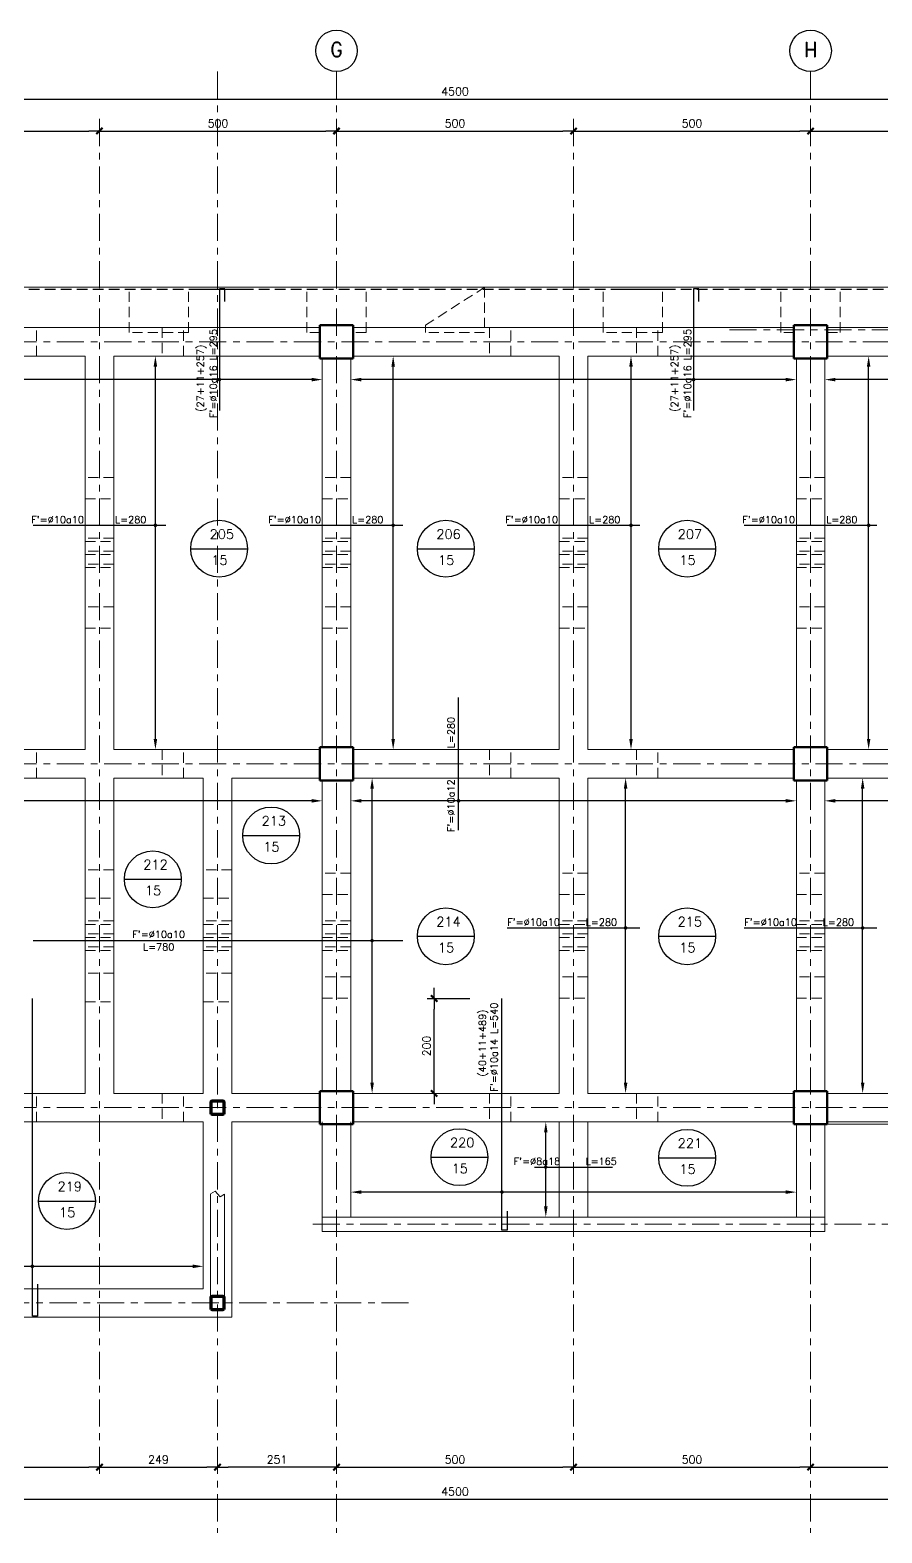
# Model space of a CAD drawing. Extents: x -4 to 6083, y -4 to 8618.
# Drawn here: x 2328 to 4125, y 1634 to 4804 of the extents above; entities that cross this region are included whole.
import ezdxf
from ezdxf.enums import TextEntityAlignment as Align
from ezdxf.xclip import XClip

# ---------------------------------------------------------------- set-up
doc = ezdxf.new("R2010")
doc.units = 0
doc.header["$LTSCALE"] = 45
doc.header["$MEASUREMENT"] = 0
doc.header["$XCLIPFRAME"] = 0
for name, pattern in [('2017_67-102$0$Grid Line', [2.2225, 1.27, -0.3175, 0.3175, -0.3175]), ('2017_67-102$0$RLE-PROYECCION', [0.71438, 0.47625, -0.23813]), ('DASHED', [0.75, 0.5, -0.25])]:
    doc.linetypes.add(name, pattern=pattern)
doc.layers.get('0').update_dxf_attribs({"linetype": 'CONTINUOUS'})
for name, color, linetype in [('2017_67-102$0$RLA-COTAS', 2, 'CONTINUOUS'), ('fe', 7, 'CONTINUOUS'), ('RLA-COTAS1', 2, 'CONTINUOUS'), ('RLA-COTAS2', 1, 'CONTINUOUS'), ('RLA-FE', 7, 'CONTINUOUS'), ('RLA-LOSAS', 3, 'CONTINUOUS'), ('RLA-TEXTOS-SM', 3, 'CONTINUOUS')]:
    doc.layers.add(name, color=color, linetype=linetype)
for name, color, linetype, lineweight in [('2017_67-102$0$RLE-EJE', 3, 'CONTINUOUS', 25), ('2017_67-102$0$RLE-EJES', 1, '2017_67-102$0$Grid Line', 9), ('2017_67-102$0$RLE-LOSA', 3, 'CONTINUOUS', 15), ('2017_67-102$0$RLE-PILAR', 3, 'CONTINUOUS', 50), ('2017_67-102$0$RLE-PROYECCION', 2, '2017_67-102$0$RLE-PROYECCION', 15), ('2017_67-102$0$RLE-VANOS', 1, 'CONTINUOUS', 15), ('2017_67-102$0$RLE-VIGA', 3, 'CONTINUOUS', 15)]:
    doc.layers.add(name, color=color, linetype=linetype, lineweight=lineweight)
doc.styles.add('2017_67-102$0$ROMAND', font='romand', dxfattribs={"height": 31.5})
doc.styles.add('2017_67-102$0$ROMANS', font='ROMANS.shx', dxfattribs={"height": 16.875})
doc.styles.add('ROMAND', font='romand', dxfattribs={"height": 31.5})
doc.styles.add('ROMANS', font='ROMANS.shx', dxfattribs={"height": 16.875})
doc.styles.add('ROMANS0', font='romans.shx')
doc.dimstyles.new('2017_67-102$0$ING-75', dxfattribs={"dimscale": 75, "dimtxt": 0.27, "dimasz": 0.3, "dimexe": 0, "dimexo": 0, "dimgap": 0.1, "dimtad": 1, "dimdec": 1, "dimzin": 12, "dimdsep": 46, "dimtxsty": '2017_67-102$0$ROMANS', "dimblk": '2017_67-102$0$TICK1', "dimblk1": '2017_67-102$0$TICK1', "dimblk2": '2017_67-102$0$TICK1', "dimcen": 0.09, "dimclrd": 2, "dimclre": 1, "dimclrt": 3, "dimadec": 0, "dimazin": 0, "dimtfac": 1, "dimtdec": 0, "dimtix": 1, "dimtmove": 2, "dimatfit": 3, "dimldrblk": '2017_67-102$0$TICK1', "dimfxl": 0, "dimfxlon": 1, "dimtolj": 1, "dimtzin": 0, "dimarcsym": 0})
doc.dimstyles.new('ING-75', dxfattribs={"dimscale": 75, "dimtxt": 0.27, "dimasz": 0.3, "dimexe": 0, "dimexo": 0, "dimgap": 0.1, "dimtad": 1, "dimdec": 1, "dimzin": 12, "dimdsep": 46, "dimtxsty": 'ROMANS', "dimblk": 'TICK1', "dimblk1": 'TICK1', "dimblk2": 'TICK1', "dimcen": 0.09, "dimclrd": 2, "dimclre": 1, "dimclrt": 3, "dimadec": 0, "dimazin": 0, "dimtfac": 1, "dimtdec": 0, "dimtix": 1, "dimtmove": 2, "dimatfit": 3, "dimldrblk": 'TICK1', "dimfxl": 0, "dimfxlon": 1, "dimtolj": 1, "dimtzin": 0, "dimarcsym": 0})

# ---------------------------------------------------------------- blocks, each defined once
blk = doc.blocks.new('2017_67-102$0$TICK1')
at = {"color": 2}
for points in [[(0, 0), (-1, 0)], [(0, 0), (1, 0)]]:
    blk.add_lwpolyline(points, dxfattribs=at)
at = {"color": 2, "const_width": 0.2}
blk.add_lwpolyline([(-0.3, -0.3), (0.3, 0.3)], dxfattribs=at)
blk = doc.blocks.new('*D25')
at = {"layer": '2017_67-102$0$RLA-COTAS', "color": 2, "lineweight": -2, "transparency": 16777216}
blk.add_line((915.7, 8397), (5370.7, 8397), dxfattribs=at)
at = {"layer": '2017_67-102$0$RLA-COTAS', "color": 2, "lineweight": -2, "transparency": 16777216, "xscale": 22.5, "yscale": 22.5, "zscale": 22.5, "rotation": 180}
blk.add_blockref('2017_67-102$0$TICK1', (893.2, 8397), dxfattribs=at)
at = {"layer": '2017_67-102$0$RLA-COTAS', "color": 2, "lineweight": -2, "transparency": 16777216, "xscale": 22.5, "yscale": 22.5, "zscale": 22.5}
blk.add_blockref('2017_67-102$0$TICK1', (5393.2, 8397), dxfattribs=at)
at = {"layer": '2017_67-102$0$RLA-COTAS', "color": 3, "transparency": 16777216, "insert": (3143.2, 8413), "char_height": 16.88, "attachment_point": 5, "style": '2017_67-102$0$ROMANS'}
blk.add_mtext('\\A1;4500', dxfattribs=at)
blk = doc.blocks.new('*D29')
at = {"layer": '2017_67-102$0$RLA-COTAS', "color": 2, "lineweight": -2, "transparency": 16777216}
blk.add_line((1915.7, 8329.5), (2370.7, 8329.5), dxfattribs=at)
at = {"layer": '2017_67-102$0$RLA-COTAS', "color": 2, "lineweight": -2, "transparency": 16777216, "xscale": 22.5, "yscale": 22.5, "zscale": 22.5, "rotation": 180}
blk.add_blockref('2017_67-102$0$TICK1', (1893.2, 8329.5), dxfattribs=at)
at = {"layer": '2017_67-102$0$RLA-COTAS', "color": 2, "lineweight": -2, "transparency": 16777216, "xscale": 22.5, "yscale": 22.5, "zscale": 22.5}
blk.add_blockref('2017_67-102$0$TICK1', (2393.2, 8329.5), dxfattribs=at)
at = {"layer": '2017_67-102$0$RLA-COTAS', "color": 3, "transparency": 16777216, "insert": (2143.2, 8345.5), "char_height": 16.88, "attachment_point": 5, "style": '2017_67-102$0$ROMANS'}
blk.add_mtext('\\A1;500', dxfattribs=at)
blk = doc.blocks.new('*D30')
at = {"layer": '2017_67-102$0$RLA-COTAS', "color": 2, "lineweight": -2, "transparency": 16777216}
blk.add_line((2415.7, 8329.5), (2870.7, 8329.5), dxfattribs=at)
at = {"layer": '2017_67-102$0$RLA-COTAS', "color": 2, "lineweight": -2, "transparency": 16777216, "xscale": 22.5, "yscale": 22.5, "zscale": 22.5, "rotation": 180}
blk.add_blockref('2017_67-102$0$TICK1', (2393.2, 8329.5), dxfattribs=at)
at = {"layer": '2017_67-102$0$RLA-COTAS', "color": 2, "lineweight": -2, "transparency": 16777216, "xscale": 22.5, "yscale": 22.5, "zscale": 22.5}
blk.add_blockref('2017_67-102$0$TICK1', (2893.2, 8329.5), dxfattribs=at)
at = {"layer": '2017_67-102$0$RLA-COTAS', "color": 3, "transparency": 16777216, "insert": (2643.2, 8345.5), "char_height": 16.88, "attachment_point": 5, "style": '2017_67-102$0$ROMANS'}
blk.add_mtext('\\A1;500', dxfattribs=at)
blk = doc.blocks.new('*D31')
at = {"layer": '2017_67-102$0$RLA-COTAS', "color": 2, "lineweight": -2, "transparency": 16777216}
blk.add_line((2915.7, 8329.5), (3370.7, 8329.5), dxfattribs=at)
at = {"layer": '2017_67-102$0$RLA-COTAS', "color": 2, "lineweight": -2, "transparency": 16777216, "xscale": 22.5, "yscale": 22.5, "zscale": 22.5, "rotation": 180}
blk.add_blockref('2017_67-102$0$TICK1', (2893.2, 8329.5), dxfattribs=at)
at = {"layer": '2017_67-102$0$RLA-COTAS', "color": 2, "lineweight": -2, "transparency": 16777216, "xscale": 22.5, "yscale": 22.5, "zscale": 22.5}
blk.add_blockref('2017_67-102$0$TICK1', (3393.2, 8329.5), dxfattribs=at)
at = {"layer": '2017_67-102$0$RLA-COTAS', "color": 3, "transparency": 16777216, "insert": (3143.2, 8345.5), "char_height": 16.88, "attachment_point": 5, "style": '2017_67-102$0$ROMANS'}
blk.add_mtext('\\A1;500', dxfattribs=at)
blk = doc.blocks.new('*D32')
at = {"layer": '2017_67-102$0$RLA-COTAS', "color": 2, "lineweight": -2, "transparency": 16777216}
blk.add_line((3415.7, 8329.5), (3870.7, 8329.5), dxfattribs=at)
at = {"layer": '2017_67-102$0$RLA-COTAS', "color": 2, "lineweight": -2, "transparency": 16777216, "xscale": 22.5, "yscale": 22.5, "zscale": 22.5, "rotation": 180}
blk.add_blockref('2017_67-102$0$TICK1', (3393.2, 8329.5), dxfattribs=at)
at = {"layer": '2017_67-102$0$RLA-COTAS', "color": 2, "lineweight": -2, "transparency": 16777216, "xscale": 22.5, "yscale": 22.5, "zscale": 22.5}
blk.add_blockref('2017_67-102$0$TICK1', (3893.2, 8329.5), dxfattribs=at)
at = {"layer": '2017_67-102$0$RLA-COTAS', "color": 3, "transparency": 16777216, "insert": (3643.2, 8345.5), "char_height": 16.88, "attachment_point": 5, "style": '2017_67-102$0$ROMANS'}
blk.add_mtext('\\A1;500', dxfattribs=at)
blk = doc.blocks.new('*D33')
at = {"layer": '2017_67-102$0$RLA-COTAS', "color": 2, "lineweight": -2, "transparency": 16777216}
blk.add_line((3915.7, 8329.5), (4370.7, 8329.5), dxfattribs=at)
at = {"layer": '2017_67-102$0$RLA-COTAS', "color": 2, "lineweight": -2, "transparency": 16777216, "xscale": 22.5, "yscale": 22.5, "zscale": 22.5, "rotation": 180}
blk.add_blockref('2017_67-102$0$TICK1', (3893.2, 8329.5), dxfattribs=at)
at = {"layer": '2017_67-102$0$RLA-COTAS', "color": 2, "lineweight": -2, "transparency": 16777216, "xscale": 22.5, "yscale": 22.5, "zscale": 22.5}
blk.add_blockref('2017_67-102$0$TICK1', (4393.2, 8329.5), dxfattribs=at)
at = {"layer": '2017_67-102$0$RLA-COTAS', "color": 3, "transparency": 16777216, "insert": (4143.2, 8345.5), "char_height": 16.88, "attachment_point": 5, "style": '2017_67-102$0$ROMANS'}
blk.add_mtext('\\A1;500', dxfattribs=at)
blk = doc.blocks.new('*D44')
at = {"layer": '2017_67-102$0$RLA-COTAS', "color": 2, "lineweight": -2, "transparency": 16777216}
blk.add_line((1915.7, 5511.7), (2370.7, 5511.7), dxfattribs=at)
at = {"layer": '2017_67-102$0$RLA-COTAS', "color": 2, "lineweight": -2, "transparency": 16777216, "xscale": 22.5, "yscale": 22.5, "zscale": 22.5, "rotation": 180}
blk.add_blockref('2017_67-102$0$TICK1', (1893.2, 5511.7), dxfattribs=at)
at = {"layer": '2017_67-102$0$RLA-COTAS', "color": 2, "lineweight": -2, "transparency": 16777216, "xscale": 22.5, "yscale": 22.5, "zscale": 22.5}
blk.add_blockref('2017_67-102$0$TICK1', (2393.2, 5511.7), dxfattribs=at)
at = {"layer": '2017_67-102$0$RLA-COTAS', "color": 3, "transparency": 16777216, "insert": (2143.2, 5527.7), "char_height": 16.88, "attachment_point": 5, "style": '2017_67-102$0$ROMANS'}
blk.add_mtext('\\A1;500', dxfattribs=at)
blk = doc.blocks.new('*D45')
at = {"layer": '2017_67-102$0$RLA-COTAS', "color": 2, "lineweight": -2, "transparency": 16777216}
blk.add_line((2415.7, 5511.7), (2619.7, 5511.7), dxfattribs=at)
at = {"layer": '2017_67-102$0$RLA-COTAS', "color": 2, "lineweight": -2, "transparency": 16777216, "xscale": 22.5, "yscale": 22.5, "zscale": 22.5, "rotation": 180}
blk.add_blockref('2017_67-102$0$TICK1', (2393.2, 5511.7), dxfattribs=at)
at = {"layer": '2017_67-102$0$RLA-COTAS', "color": 2, "lineweight": -2, "transparency": 16777216, "xscale": 22.5, "yscale": 22.5, "zscale": 22.5}
blk.add_blockref('2017_67-102$0$TICK1', (2642.2, 5511.7), dxfattribs=at)
at = {"layer": '2017_67-102$0$RLA-COTAS', "color": 3, "transparency": 16777216, "insert": (2517.7, 5527.7), "char_height": 16.88, "attachment_point": 5, "style": '2017_67-102$0$ROMANS'}
blk.add_mtext('\\A1;249', dxfattribs=at)
blk = doc.blocks.new('*D46')
at = {"layer": '2017_67-102$0$RLA-COTAS', "color": 2, "lineweight": -2, "transparency": 16777216}
blk.add_line((2915.7, 5511.7), (3370.7, 5511.7), dxfattribs=at)
at = {"layer": '2017_67-102$0$RLA-COTAS', "color": 2, "lineweight": -2, "transparency": 16777216, "xscale": 22.5, "yscale": 22.5, "zscale": 22.5, "rotation": 180}
blk.add_blockref('2017_67-102$0$TICK1', (2893.2, 5511.7), dxfattribs=at)
at = {"layer": '2017_67-102$0$RLA-COTAS', "color": 2, "lineweight": -2, "transparency": 16777216, "xscale": 22.5, "yscale": 22.5, "zscale": 22.5}
blk.add_blockref('2017_67-102$0$TICK1', (3393.2, 5511.7), dxfattribs=at)
at = {"layer": '2017_67-102$0$RLA-COTAS', "color": 3, "transparency": 16777216, "insert": (3143.2, 5527.7), "char_height": 16.88, "attachment_point": 5, "style": '2017_67-102$0$ROMANS'}
blk.add_mtext('\\A1;500', dxfattribs=at)
blk = doc.blocks.new('*D47')
at = {"layer": '2017_67-102$0$RLA-COTAS', "color": 2, "lineweight": -2, "transparency": 16777216}
blk.add_line((3415.7, 5511.7), (3870.7, 5511.7), dxfattribs=at)
at = {"layer": '2017_67-102$0$RLA-COTAS', "color": 2, "lineweight": -2, "transparency": 16777216, "xscale": 22.5, "yscale": 22.5, "zscale": 22.5, "rotation": 180}
blk.add_blockref('2017_67-102$0$TICK1', (3393.2, 5511.7), dxfattribs=at)
at = {"layer": '2017_67-102$0$RLA-COTAS', "color": 2, "lineweight": -2, "transparency": 16777216, "xscale": 22.5, "yscale": 22.5, "zscale": 22.5}
blk.add_blockref('2017_67-102$0$TICK1', (3893.2, 5511.7), dxfattribs=at)
at = {"layer": '2017_67-102$0$RLA-COTAS', "color": 3, "transparency": 16777216, "insert": (3643.2, 5527.7), "char_height": 16.88, "attachment_point": 5, "style": '2017_67-102$0$ROMANS'}
blk.add_mtext('\\A1;500', dxfattribs=at)
blk = doc.blocks.new('*D48')
at = {"layer": '2017_67-102$0$RLA-COTAS', "color": 2, "lineweight": -2, "transparency": 16777216}
blk.add_line((3915.7, 5511.7), (4370.7, 5511.7), dxfattribs=at)
at = {"layer": '2017_67-102$0$RLA-COTAS', "color": 2, "lineweight": -2, "transparency": 16777216, "xscale": 22.5, "yscale": 22.5, "zscale": 22.5, "rotation": 180}
blk.add_blockref('2017_67-102$0$TICK1', (3893.2, 5511.7), dxfattribs=at)
at = {"layer": '2017_67-102$0$RLA-COTAS', "color": 2, "lineweight": -2, "transparency": 16777216, "xscale": 22.5, "yscale": 22.5, "zscale": 22.5}
blk.add_blockref('2017_67-102$0$TICK1', (4393.2, 5511.7), dxfattribs=at)
at = {"layer": '2017_67-102$0$RLA-COTAS', "color": 3, "transparency": 16777216, "insert": (4143.2, 5527.7), "char_height": 16.88, "attachment_point": 5, "style": '2017_67-102$0$ROMANS'}
blk.add_mtext('\\A1;500', dxfattribs=at)
blk = doc.blocks.new('*D68')
at = {"layer": '2017_67-102$0$RLA-COTAS', "color": 2, "lineweight": -2, "transparency": 16777216}
blk.add_line((915.7, 5444.2), (5370.7, 5444.2), dxfattribs=at)
at = {"layer": '2017_67-102$0$RLA-COTAS', "color": 2, "lineweight": -2, "transparency": 16777216, "xscale": 22.5, "yscale": 22.5, "zscale": 22.5, "rotation": 180}
blk.add_blockref('2017_67-102$0$TICK1', (893.2, 5444.2), dxfattribs=at)
at = {"layer": '2017_67-102$0$RLA-COTAS', "color": 2, "lineweight": -2, "transparency": 16777216, "xscale": 22.5, "yscale": 22.5, "zscale": 22.5}
blk.add_blockref('2017_67-102$0$TICK1', (5393.2, 5444.2), dxfattribs=at)
at = {"layer": '2017_67-102$0$RLA-COTAS', "color": 3, "transparency": 16777216, "insert": (3143.2, 5460.2), "char_height": 16.88, "attachment_point": 5, "style": '2017_67-102$0$ROMANS'}
blk.add_mtext('\\A1;4500', dxfattribs=at)
blk = doc.blocks.new('*D137')
at = {"layer": '2017_67-102$0$RLA-COTAS', "color": 2, "lineweight": -2, "transparency": 16777216}
blk.add_line((2870.7, 5511.7), (2664.7, 5511.7), dxfattribs=at)
at = {"layer": '2017_67-102$0$RLA-COTAS', "color": 2, "lineweight": -2, "transparency": 16777216, "xscale": 22.5, "yscale": 22.5, "zscale": 22.5, "rotation": 180}
blk.add_blockref('2017_67-102$0$TICK1', (2642.2, 5511.7), dxfattribs=at)
at = {"layer": '2017_67-102$0$RLA-COTAS', "color": 2, "lineweight": -2, "transparency": 16777216, "xscale": 22.5, "yscale": 22.5, "zscale": 22.5}
blk.add_blockref('2017_67-102$0$TICK1', (2893.2, 5511.7), dxfattribs=at)
at = {"layer": '2017_67-102$0$RLA-COTAS', "color": 3, "transparency": 16777216, "insert": (2767.7, 5527.7), "char_height": 16.88, "attachment_point": 5, "style": '2017_67-102$0$ROMANS'}
blk.add_mtext('\\A1;251', dxfattribs=at)
blk = doc.blocks.new('TICK1')
at = {"color": 2}
for points in [[(0, 0), (-1, 0)], [(0, 0), (1, 0)]]:
    blk.add_lwpolyline(points, dxfattribs=at)
at = {"color": 2, "const_width": 0.2}
blk.add_lwpolyline([(-0.3, -0.3), (0.3, 0.3)], dxfattribs=at)
blk = doc.blocks.new('*D18')
at = {"layer": 'RLA-COTAS1', "color": 2, "lineweight": -2, "transparency": 16777216}
blk.add_line((3180.3, 2583.6), (3180.3, 2738.6), dxfattribs=at)
at = {"layer": 'RLA-COTAS1', "color": 2, "lineweight": -2, "transparency": 16777216, "xscale": 22.5, "yscale": 22.5, "zscale": 22.5}
for p, rotation in [((3180.3, 2761.1), 90), ((3180.3, 2561.1), 270)]:
    blk.add_blockref('TICK1', p, dxfattribs=dict(at, rotation=rotation))
at = {"layer": 'RLA-COTAS1', "color": 3, "transparency": 16777216, "insert": (3164.4, 2661.1), "char_height": 16.88, "attachment_point": 5, "rotation": 90, "style": 'ROMANS'}
blk.add_mtext('\\A1;200', dxfattribs=at)
blk = doc.blocks.new('2017_67-102')
at = {"layer": '2017_67-102$0$RLE-EJE'}
for centre in [(2893.23, 8498.66), (3893.23, 8498.66)]:
    blk.add_circle(centre, 43.75, dxfattribs=at)
at = {"layer": '2017_67-102$0$RLE-EJES'}
for p, q in [((2642.23, 8454.91), (2642.23, 5372.91)), ((2893.23, 8454.91), (2893.23, 5372.91)), ((3893.23, 8454.91), (3893.23, 5372.91)), ((2393.23, 8354.92), (2393.23, 5484.92)), ((3393.23, 8354.92), (3393.23, 5494.92)), ((3722.28, 7909.91), (5765.25, 7909.91)), ((403.23, 7884.92), (5803.24, 7884.92)), ((403.23, 6994.92), (5803.24, 6994.92)), ((403.23, 6269.91), (5803.24, 6269.91)), ((2843.23, 6023.92), (5773.23, 6023.92)), ((3045.41, 5857.91), (435.41, 5857.91))]:
    blk.add_line(p, q, dxfattribs=at)
at = {"layer": '2017_67-102$0$RLE-LOSA'}
for p, q in [((858.23, 7999.91), (5428.23, 7999.91)), ((4858.23, 6234.91), (3928.23, 6234.91))]:
    blk.add_line(p, q, dxfattribs=at)
at = {"layer": '2017_67-102$0$RLE-PILAR'}
for p, q in [((2858.23, 7919.91), (2928.23, 7919.91)), ((2858.23, 7849.91), (2858.23, 7919.91)), ((2928.23, 7919.91), (2928.23, 7849.91)), ((3858.23, 7919.91), (3928.23, 7919.91)), ((3858.23, 7849.91), (3858.23, 7919.91)), ((3928.23, 7919.91), (3928.23, 7849.91)), ((2928.23, 7849.91), (2858.23, 7849.91)), ((3928.23, 7849.91), (3858.23, 7849.91)), ((2858.23, 7029.92), (2928.23, 7029.92)), ((2858.23, 6959.92), (2858.23, 7029.92)), ((2928.23, 7029.92), (2928.23, 6959.92)), ((3858.23, 7029.92), (3928.23, 7029.92)), ((3858.23, 6959.92), (3858.23, 7029.92)), ((3928.23, 7029.92), (3928.23, 6959.92)), ((2928.23, 6959.92), (2858.23, 6959.92)), ((3928.23, 6959.92), (3858.23, 6959.92)), ((2627.23, 6258.91), (2627.23, 6280.91)), ((2629.23, 6280.91), (2629.23, 6258.91)), ((2631.23, 6284.91), (2653.23, 6284.91)), ((2653.23, 6282.91), (2631.23, 6282.91)), ((2655.23, 6258.91), (2655.23, 6280.91)), ((2657.23, 6280.91), (2657.23, 6258.91)), ((2928.23, 6304.91), (2858.23, 6304.91)), ((2858.23, 6304.91), (2858.23, 6234.91)), ((2928.23, 6304.91), (2928.23, 6234.91)), ((3858.23, 6304.91), (3928.23, 6304.91)), ((3858.23, 6234.91), (3858.23, 6304.91)), ((3928.23, 6304.91), (3928.23, 6234.91)), ((2631.23, 6256.91), (2653.23, 6256.91)), ((2653.23, 6254.91), (2631.23, 6254.91)), ((2858.23, 6234.91), (2868.99, 6234.91)), ((2916.99, 6234.91), (2868.99, 6234.91)), ((2928.23, 6234.91), (2916.99, 6234.91)), ((3928.23, 6234.91), (3858.23, 6234.91)), ((2627.23, 5846.91), (2627.23, 5868.91)), ((2629.23, 5868.91), (2629.23, 5846.91)), ((2631.23, 5872.91), (2653.23, 5872.91)), ((2653.23, 5870.91), (2631.23, 5870.91)), ((2655.23, 5846.91), (2655.23, 5868.91)), ((2657.23, 5868.91), (2657.23, 5846.91)), ((2631.23, 5844.91), (2653.23, 5844.91)), ((2653.23, 5842.91), (2631.23, 5842.91))]:
    blk.add_line(p, q, dxfattribs=at)
for centre, radius, start, end in [((2631.23, 6280.91), 4, 90, 180), ((2631.23, 6280.91), 2, 90, 180), ((2653.23, 6280.91), 4, 0, 90), ((2653.23, 6280.91), 2, 0, 90), ((2631.23, 6258.91), 4, 180, 270), ((2631.23, 6258.91), 2, 180, 270), ((2653.23, 6258.91), 4, 270, 0), ((2653.23, 6258.91), 2, 270, 0), ((2631.23, 5868.91), 4, 90, 180), ((2631.23, 5868.91), 2, 90, 180), ((2653.23, 5868.91), 4, 0, 90), ((2653.23, 5868.91), 2, 0, 90), ((2631.23, 5846.91), 4, 180, 270), ((2631.23, 5846.91), 2, 180, 270), ((2653.23, 5846.91), 4, 270, 0), ((2653.23, 5846.91), 2, 270, 0)]:
    blk.add_arc(centre, radius, start, end, dxfattribs=at)
at = {"layer": '2017_67-102$0$RLE-PROYECCION'}
for p, q in [((2455.73, 7904.91), (2455.73, 7999.91)), ((2580.73, 7904.91), (2580.73, 7999.91)), ((2830.73, 7904.91), (2830.73, 7999.91)), ((2955.73, 7904.91), (2955.73, 7999.91)), ((3080.73, 7919.91), (3205.73, 7999.91)), ((3205.73, 7999.91), (3205.73, 7904.91)), ((3455.73, 7904.91), (3455.73, 7999.91)), ((3580.73, 7904.91), (3580.73, 7999.91)), ((3830.73, 7904.91), (3830.73, 7999.91)), ((3955.73, 7904.91), (3955.73, 7999.91)), ((2260.73, 7854.92), (2260.73, 7914.92)), ((2580.73, 7904.91), (2455.73, 7904.91)), ((2525.73, 7914.92), (2525.73, 7854.92)), ((2570.73, 7854.92), (2570.73, 7914.92)), ((2858.23, 7904.91), (2830.73, 7904.91)), ((2955.73, 7904.91), (2928.23, 7904.91)), ((3080.73, 7904.91), (3080.73, 7919.91)), ((3080.73, 7919.91), (3080.73, 7904.91)), ((3205.73, 7904.91), (3080.73, 7904.91)), ((3215.73, 7914.92), (3215.73, 7854.92)), ((3260.73, 7854.92), (3260.73, 7914.92)), ((3580.73, 7904.91), (3455.73, 7904.91)), ((3525.73, 7914.92), (3525.73, 7854.92)), ((3570.73, 7854.92), (3570.73, 7914.92)), ((3858.23, 7904.91), (3830.73, 7904.91)), ((3928.23, 7904.91), (3955.73, 7904.91)), ((2423.23, 7599.09), (2363.23, 7599.09)), ((2923.23, 7599.09), (2863.23, 7599.09)), ((3423.23, 7599.09), (3363.23, 7599.09)), ((3923.23, 7599.09), (3863.23, 7599.09)), ((2363.23, 7554.09), (2423.23, 7554.09)), ((2863.23, 7554.09), (2923.23, 7554.09)), ((3363.23, 7554.09), (3423.23, 7554.09)), ((3863.23, 7554.09), (3923.23, 7554.09)), ((2423.23, 7471.17), (2363.23, 7471.17)), ((2363.23, 7471.17), (2363.23, 7463.67)), ((2363.23, 7463.67), (2423.23, 7463.67)), ((2423.23, 7463.67), (2423.23, 7471.17)), ((2923.23, 7471.17), (2863.23, 7471.17)), ((2863.23, 7463.67), (2923.23, 7463.67)), ((3423.23, 7471.17), (3363.23, 7471.17)), ((3363.23, 7463.67), (3423.23, 7463.67)), ((3923.23, 7471.17), (3863.23, 7471.17)), ((3863.23, 7463.67), (3923.23, 7463.67)), ((2423.23, 7443.67), (2363.23, 7443.67)), ((2363.23, 7443.67), (2363.23, 7436.17)), ((2363.23, 7436.17), (2423.23, 7436.17)), ((2423.23, 7436.17), (2423.23, 7443.67)), ((2923.23, 7443.67), (2863.23, 7443.67)), ((2863.23, 7436.17), (2923.23, 7436.17)), ((3423.23, 7443.67), (3363.23, 7443.67)), ((3363.23, 7436.17), (3423.23, 7436.17)), ((3923.23, 7443.67), (3863.23, 7443.67)), ((3863.23, 7436.17), (3923.23, 7436.17)), ((2423.23, 7416.17), (2363.23, 7416.17)), ((2363.23, 7416.17), (2363.23, 7408.67)), ((2363.23, 7408.67), (2423.23, 7408.67)), ((2423.23, 7408.67), (2423.23, 7416.17)), ((2923.23, 7416.17), (2863.23, 7416.17)), ((2863.23, 7408.67), (2923.23, 7408.67)), ((3423.23, 7416.17), (3363.23, 7416.17)), ((3363.23, 7408.67), (3423.23, 7408.67)), ((3923.23, 7416.17), (3863.23, 7416.17)), ((3863.23, 7408.67), (3923.23, 7408.67)), ((2423.23, 7325.76), (2363.23, 7325.76)), ((2923.23, 7325.76), (2863.23, 7325.76)), ((3423.23, 7325.76), (3363.23, 7325.76)), ((3923.23, 7325.76), (3863.23, 7325.76)), ((2363.23, 7280.76), (2423.23, 7280.76)), ((2863.23, 7280.76), (2923.23, 7280.76)), ((3363.23, 7280.76), (3423.23, 7280.76)), ((3863.23, 7280.76), (3923.23, 7280.76)), ((2260.73, 6964.92), (2260.73, 7024.92)), ((2525.73, 7024.92), (2525.73, 6964.92)), ((2570.73, 6964.92), (2570.73, 7024.92)), ((3215.73, 7024.92), (3215.73, 6964.92)), ((3260.73, 6964.92), (3260.73, 7024.92)), ((3525.73, 7024.92), (3525.73, 6964.92)), ((3570.73, 6964.92), (3570.73, 7024.92)), ((2423.23, 6771.59), (2363.23, 6771.59)), ((2672.23, 6771.59), (2612.23, 6771.59)), ((2923.23, 6764.09), (2863.23, 6764.09)), ((3423.23, 6764.09), (3363.23, 6764.09)), ((3923.23, 6764.09), (3863.23, 6764.09)), ((2363.23, 6711.59), (2423.23, 6711.59)), ((2612.23, 6711.59), (2672.23, 6711.59)), ((2863.23, 6719.09), (2923.23, 6719.09)), ((3363.23, 6719.09), (3423.23, 6719.09)), ((3863.23, 6719.09), (3923.23, 6719.09)), ((2423.23, 6663.67), (2363.23, 6663.67)), ((2363.23, 6656.17), (2423.23, 6656.17)), ((2672.23, 6663.67), (2612.23, 6663.67)), ((2612.23, 6656.17), (2672.23, 6656.17)), ((2923.23, 6663.67), (2863.23, 6663.67)), ((2863.23, 6663.67), (2863.23, 6656.17)), ((2863.23, 6656.17), (2923.23, 6656.17)), ((2923.23, 6656.17), (2923.23, 6663.67)), ((3423.23, 6663.67), (3363.23, 6663.67)), ((3363.23, 6656.17), (3423.23, 6656.17)), ((3923.23, 6663.67), (3863.23, 6663.67)), ((3863.23, 6656.17), (3923.23, 6656.17)), ((2423.23, 6636.17), (2363.23, 6636.17)), ((2363.23, 6628.67), (2423.23, 6628.67)), ((2672.23, 6636.17), (2612.23, 6636.17)), ((2612.23, 6628.67), (2672.23, 6628.67)), ((2923.23, 6636.17), (2863.23, 6636.17)), ((2863.23, 6636.17), (2863.23, 6628.67)), ((2863.23, 6628.67), (2923.23, 6628.67)), ((2923.23, 6628.67), (2923.23, 6636.17)), ((3423.23, 6636.17), (3363.23, 6636.17)), ((3363.23, 6628.67), (3423.23, 6628.67)), ((3923.23, 6636.17), (3863.23, 6636.17)), ((3863.23, 6628.67), (3923.23, 6628.67)), ((2423.23, 6608.67), (2363.23, 6608.67)), ((2363.23, 6601.17), (2423.23, 6601.17)), ((2672.23, 6608.67), (2612.23, 6608.67)), ((2612.23, 6601.17), (2672.23, 6601.17)), ((2923.23, 6608.67), (2863.23, 6608.67)), ((2863.23, 6608.67), (2863.23, 6601.17)), ((2863.23, 6601.17), (2923.23, 6601.17)), ((2923.23, 6601.17), (2923.23, 6608.67)), ((3423.23, 6608.67), (3363.23, 6608.67)), ((3363.23, 6601.17), (3423.23, 6601.17)), ((3923.23, 6608.67), (3863.23, 6608.67)), ((3863.23, 6601.17), (3923.23, 6601.17)), ((2423.23, 6553.25), (2363.23, 6553.25)), ((2672.23, 6553.25), (2612.23, 6553.25)), ((2923.23, 6545.75), (2863.23, 6545.75)), ((3423.23, 6545.75), (3363.23, 6545.75)), ((3923.23, 6545.75), (3863.23, 6545.75)), ((2863.23, 6500.75), (2923.23, 6500.75)), ((3363.23, 6500.75), (3423.23, 6500.75)), ((3863.23, 6500.75), (3923.23, 6500.75)), ((2363.23, 6493.25), (2423.23, 6493.25)), ((2612.23, 6493.25), (2672.23, 6493.25)), ((2260.73, 6239.92), (2260.73, 6299.92)), ((2525.73, 6299.92), (2525.73, 6239.92)), ((2570.73, 6239.92), (2570.73, 6299.92)), ((3215.73, 6299.92), (3215.73, 6239.92)), ((3260.73, 6239.92), (3260.73, 6299.92)), ((3525.73, 6299.92), (3525.73, 6239.92)), ((3570.73, 6239.92), (3570.73, 6299.92))]:
    blk.add_line(p, q, dxfattribs=at)
at = {"layer": '2017_67-102$0$RLE-VANOS'}
for p, q in [((2627.23, 6087.98), (2637.62, 6093.98)), ((2637.62, 6093.98), (2647.9, 6081.72)), ((2647.9, 6081.72), (2657.23, 6087.1))]:
    blk.add_line(p, q, dxfattribs=at)
at = {"layer": '2017_67-102$0$RLE-VIGA'}
for p, q in [((1928.23, 7914.92), (2858.23, 7914.92)), ((2928.23, 7914.92), (3858.23, 7914.92)), ((3928.23, 7914.92), (4858.23, 7914.92)), ((1928.23, 7854.92), (2363.23, 7854.92)), ((2363.23, 7854.92), (2363.23, 7024.92)), ((2423.23, 7854.92), (2858.23, 7854.92)), ((2423.23, 7854.92), (2423.23, 7024.92)), ((2863.23, 7849.91), (2863.23, 7029.92)), ((2923.23, 7849.91), (2923.23, 7029.92)), ((2928.23, 7854.92), (3363.23, 7854.92)), ((3363.23, 7854.92), (3363.23, 7024.92)), ((3423.23, 7854.92), (3858.23, 7854.92)), ((3423.23, 7854.92), (3423.23, 7024.92)), ((3863.23, 7849.91), (3863.23, 7029.92)), ((3923.23, 7849.91), (3923.23, 7029.92)), ((3928.23, 7854.92), (4363.23, 7854.92)), ((1928.23, 7024.92), (2363.23, 7024.92)), ((2423.23, 7024.92), (2858.23, 7024.92)), ((2928.23, 7024.92), (3363.23, 7024.92)), ((3423.23, 7024.92), (3858.23, 7024.92)), ((3928.23, 7024.92), (4363.23, 7024.92)), ((1928.23, 6964.92), (2363.23, 6964.92)), ((2363.23, 6964.92), (2363.23, 6299.92)), ((2423.23, 6964.92), (2612.23, 6964.92)), ((2423.23, 6964.92), (2423.23, 6299.92)), ((2612.23, 6964.92), (2612.23, 6299.92)), ((2672.23, 6964.92), (2672.23, 6299.92)), ((2672.23, 6964.92), (2858.23, 6964.92)), ((2863.23, 6959.92), (2863.23, 6304.91)), ((2923.23, 6959.92), (2923.23, 6304.91)), ((2928.23, 6964.92), (3363.23, 6964.92)), ((3363.23, 6964.92), (3363.23, 6299.92)), ((3423.23, 6964.92), (3858.23, 6964.92)), ((3423.23, 6964.92), (3423.23, 6299.92)), ((3863.23, 6959.92), (3863.23, 6304.91)), ((3923.23, 6959.92), (3923.23, 6304.91)), ((3928.23, 6964.92), (4363.23, 6964.92)), ((1928.23, 6299.92), (2363.23, 6299.92)), ((2423.23, 6299.92), (2612.23, 6299.92)), ((2672.23, 6299.92), (2858.23, 6299.92)), ((2928.23, 6299.92), (3363.23, 6299.92)), ((3423.23, 6299.92), (3858.23, 6299.92)), ((3928.23, 6299.92), (4363.23, 6299.92)), ((1928.23, 6239.92), (2612.23, 6239.92)), ((2612.23, 6239.92), (2612.23, 5887.91)), ((2672.23, 6239.92), (2858.23, 6239.92)), ((2672.23, 6239.92), (2672.23, 5887.91)), ((2863.23, 6239.92), (2863.23, 6008.92)), ((2923.23, 6038.92), (2923.23, 6239.92)), ((2928.23, 6239.92), (3858.23, 6239.92)), ((3363.23, 6239.92), (3363.23, 6038.92)), ((3423.23, 6239.92), (3363.23, 6239.92)), ((3423.23, 6038.92), (3423.23, 6239.92)), ((3863.23, 6234.91), (3863.23, 6038.92)), ((3923.23, 6038.92), (3923.23, 6234.91)), ((3928.23, 6239.92), (4858.23, 6239.92)), ((2627.23, 6087.34), (2627.23, 5868.91)), ((2657.23, 5857.91), (2657.23, 6087.34)), ((3363.23, 6038.92), (2863.23, 6038.92)), ((3423.23, 6038.92), (3363.23, 6038.92)), ((3863.23, 6038.92), (3363.23, 6038.92)), ((3863.23, 6038.92), (3923.23, 6038.92)), ((3923.23, 6038.92), (3923.23, 6008.92)), ((3363.23, 6008.92), (2863.23, 6008.92)), ((3923.23, 6008.92), (3363.23, 6008.92)), ((2612.23, 5887.91), (1923.23, 5887.91)), ((2672.23, 5887.91), (2672.23, 5827.91)), ((2672.23, 5827.91), (1923.23, 5827.91))]:
    blk.add_line(p, q, dxfattribs=at)
at = {"layer": '2017_67-102$0$RLE-EJE', "color": 5, "char_height": 31.25, "width": 1, "attachment_point": 2, "line_spacing_factor": 0.941778, "style": '2017_67-102$0$ROMAND'}
for s, insert in [('G', (2893.24, 8516.97)), ('H', (3893.24, 8516.97))]:
    blk.add_mtext(s, dxfattribs=dict(at, insert=insert))
at = {"layer": '2017_67-102$0$RLA-COTAS'}
for base, p1, p2, picture, middle in [((5393.23, 8397.05), (893.23, 8404.55), (5393.23, 8404.55), '*D25', (3143.23, 8412.98)), ((2393.23, 8329.55), (1893.23, 8337.05), (2393.23, 8337.05), '*D29', (2143.23, 8345.48)), ((2893.23, 8329.55), (2393.23, 8337.05), (2893.23, 8337.05), '*D30', (2643.23, 8345.48)), ((3393.23, 8329.55), (2893.23, 8337.05), (3393.23, 8337.05), '*D31', (3143.23, 8345.48)), ((3893.23, 8329.55), (3393.23, 8337.05), (3893.23, 8337.05), '*D32', (3643.23, 8345.48)), ((4393.23, 8329.55), (3893.23, 8337.05), (4393.23, 8337.05), '*D33', (4143.23, 8345.48)), ((2393.23, 5511.72), (1893.23, 5519.22), (2393.23, 5519.22), '*D44', (2143.23, 5527.66)), ((2642.23, 5511.72), (2393.23, 5519.22), (2642.23, 5519.22), '*D45', (2517.73, 5527.66)), ((3393.23, 5511.72), (2893.23, 5519.22), (3393.23, 5519.22), '*D46', (3143.23, 5527.66)), ((3893.23, 5511.72), (3393.23, 5519.22), (3893.23, 5519.22), '*D47', (3643.23, 5527.66)), ((4393.23, 5511.72), (3893.23, 5519.22), (4393.23, 5519.22), '*D48', (4143.23, 5527.66)), ((5393.23, 5444.22), (893.23, 5451.72), (5393.23, 5451.72), '*D68', (3143.23, 5460.16))]:
    dim = blk.add_linear_dim(base=base, p1=p1, p2=p2, dimstyle='2017_67-102$0$ING-75', override={"dimexe": 0, "dimexo": 0, "dimdec": 1, "dimfxl": 0, "dimfxlon": 1}, dxfattribs=at)
    dim.commit()
    dim.dimension.update_dxf_attribs({"geometry": picture, "text_midpoint": middle})
dim = blk.add_linear_dim(base=(2642.23, 5511.72), p1=(2893.23, 5519.22), p2=(2642.23, 5519.22), angle=180, dimstyle='2017_67-102$0$ING-75', override={"dimexe": 0, "dimexo": 0, "dimdec": 1, "dimfxl": 0, "dimfxlon": 1}, dxfattribs=at)
dim.commit()
dim.dimension.update_dxf_attribs({"geometry": '*D137', "text_midpoint": (2767.73, 5527.66)})

msp = doc.modelspace()

# ---------------------------------------------------------------- linework, layer by layer
at = {"layer": 'fe', "color": 4, "linetype": 'DASHED'}
for points in [[(1785.34, 4257.12), (2785.34, 4257.12)], [(2675.34, 4257.12), (3675.34, 4257.12)], [(3565.34, 4257.12), (4565.34, 4257.12)]]:
    msp.add_lwpolyline(points, dxfattribs=at)
at = {"layer": 'fe', "color": 1}
for points in [[(2592.37, 3308.64), (2592.37, 4093.64)], [(3093.88, 3308.64), (3093.88, 4093.64)], [(3595.56, 3308.64), (3595.56, 4093.64)], [(4096.78, 3308.64), (4096.78, 4093.64)], [(2921.84, 4066.42), (2026.84, 4066.42)], [(3921.84, 4066.42), (3026.84, 4066.42)], [(4921.84, 4066.42), (4026.84, 4066.42)], [(3049.43, 2583.64), (3049.43, 3203.64)], [(3584.17, 2583.64), (3584.17, 3203.64)], [(4084.17, 2583.64), (4084.17, 3203.64)], [(2921.84, 3178.1), (2026.84, 3178.1)], [(3921.84, 3178.1), (3026.84, 3178.1)], [(4921.84, 3178.1), (4026.84, 3178.1)], [(3415.81, 2322.64), (3415.81, 2478.64)], [(3921.84, 2352.88), (3026.84, 2352.88)], [(2670.84, 2196.35), (2026.84, 2196.35)]]:
    msp.add_lwpolyline(points, dxfattribs=at)
at = {"layer": 'fe', "const_width": 3.75}
for points in [[(2725.62, 4066.42, 1), (2729.37, 4066.42, 1)], [(3725.62, 4066.42, 1), (3729.37, 4066.42, 1)], [(2590.49, 3759.15, 1), (2594.24, 3759.15, 1)], [(3092.01, 3759.15, 1), (3095.76, 3759.15, 1)], [(3593.69, 3759.15, 1), (3597.44, 3759.15, 1)], [(4094.9, 3759.15, 1), (4098.65, 3759.15, 1)], [(3230.07, 3178.1, 1), (3233.82, 3178.1, 1)], [(3049.43, 2885.16, 1), (3049.43, 2881.41, 1)], [(3584.17, 2912.04, 1), (3584.17, 2908.29, 1)], [(4084.17, 2912.04, 1), (4084.17, 2908.29, 1)], [(3413.94, 2405.83, 1), (3417.69, 2405.83, 1)], [(3321.51, 2352.88, 1), (3325.26, 2352.88, 1)], [(2330.95, 2196.35, 1), (2334.7, 2196.35, 1)]]:
    msp.add_lwpolyline(points, format="xyb", close=True, dxfattribs=at)
at = {"layer": 'fe', "color": 2}
for points in [[(2588.62, 4093.64), (2592.37, 4116.14), (2596.12, 4093.64)], [(3090.13, 4093.64), (3093.88, 4116.14), (3097.63, 4093.64)], [(3591.81, 4093.64), (3595.56, 4116.14), (3599.31, 4093.64)], [(4093.03, 4093.64), (4096.78, 4116.14), (4100.53, 4093.64)], [(2921.84, 4062.67), (2944.34, 4066.42), (2921.84, 4070.17)], [(3026.84, 4062.67), (3004.34, 4066.42), (3026.84, 4070.17)], [(3921.84, 4062.67), (3944.34, 4066.42), (3921.84, 4070.17)], [(4026.84, 4062.67), (4004.34, 4066.42), (4026.84, 4070.17)], [(2588.62, 3308.64), (2592.37, 3286.14), (2596.12, 3308.64)], [(3090.13, 3308.64), (3093.88, 3286.14), (3097.63, 3308.64)], [(3591.81, 3308.64), (3595.56, 3286.14), (3599.31, 3308.64)], [(4093.03, 3308.64), (4096.78, 3286.14), (4100.53, 3308.64)], [(3045.68, 3203.64), (3049.43, 3226.14), (3053.18, 3203.64)], [(3580.42, 3203.64), (3584.17, 3226.14), (3587.92, 3203.64)], [(4080.42, 3203.64), (4084.17, 3226.14), (4087.92, 3203.64)], [(2921.84, 3174.35), (2944.34, 3178.1), (2921.84, 3181.85)], [(3026.84, 3174.35), (3004.34, 3178.1), (3026.84, 3181.85)], [(3921.84, 3174.35), (3944.34, 3178.1), (3921.84, 3181.85)], [(4026.84, 3174.35), (4004.34, 3178.1), (4026.84, 3181.85)], [(3045.68, 2583.64), (3049.43, 2561.14), (3053.18, 2583.64)], [(3580.42, 2583.64), (3584.17, 2561.14), (3587.92, 2583.64)], [(4080.42, 2583.64), (4084.17, 2561.14), (4087.92, 2583.64)], [(3412.06, 2478.64), (3415.81, 2501.14), (3419.56, 2478.64)], [(3026.84, 2349.13), (3004.34, 2352.88), (3026.84, 2356.63)], [(3921.84, 2349.13), (3944.34, 2352.88), (3921.84, 2356.63)], [(3412.06, 2322.64), (3415.81, 2300.14), (3419.56, 2322.64)], [(2670.84, 2192.6), (2693.34, 2196.35), (2670.84, 2200.1)]]:
    msp.add_solid(points, dxfattribs=at)
at = {"layer": 'RLA-COTAS2'}
msp.add_line((3165.33, 2761.14), (3255.33, 2761.14), dxfattribs=at)
at = {"layer": 'RLA-FE'}
for points in [[(2738.49, 4231.12), (2738.49, 4258.12), (2727.49, 4258.12), (2727.49, 4001.12)], [(3738.49, 4231.12), (3738.49, 4258.12), (3727.49, 4258.12), (3727.49, 4001.12)], [(2334.34, 3759.15), (2614.34, 3759.15)], [(2834.34, 3759.15), (3114.34, 3759.15)], [(3334.34, 3759.15), (3614.34, 3759.15)], [(3834.34, 3759.15), (4114.34, 3759.15)], [(3231.94, 3116.14), (3231.94, 3396.14)], [(3334.34, 2910.16), (3614.34, 2910.16)], [(3834.34, 2910.16), (4114.34, 2910.16)], [(2334.34, 2883.28), (3114.34, 2883.28)], [(2343.82, 2158.62), (2343.82, 2091.62), (2332.82, 2091.62), (2332.82, 2761.18)], [(3334.38, 2312.64), (3334.38, 2272.64), (3323.38, 2272.64), (3323.38, 2761.14)], [(3391.84, 2405.83), (3556.84, 2405.83)]]:
    msp.add_lwpolyline(points, dxfattribs=at)
at = {"layer": 'RLA-LOSAS'}
for p, q in [((2666.77, 3709.77), (2786.77, 3709.77)), ((3144.98, 3709.77), (3264.98, 3709.77)), ((3654.05, 3709.77), (3774.05, 3709.77)), ((2776.47, 3105.03), (2896.47, 3105.03)), ((2526.93, 3012.78), (2646.93, 3012.78)), ((3144.98, 2892.5), (3264.98, 2892.5)), ((3654.05, 2892.5), (3774.05, 2892.5)), ((3173.71, 2426.56), (3293.71, 2426.56)), ((3654.05, 2425.27), (3774.05, 2425.27)), ((2345.88, 2334.11), (2465.88, 2334.11))]:
    msp.add_line(p, q, dxfattribs=at)
for centre in [(2726.77, 3709.77), (3204.98, 3709.77), (3714.05, 3709.77), (2836.47, 3105.03), (2586.93, 3012.78), (3204.98, 2892.5), (3714.05, 2892.5), (3233.71, 2426.56), (3714.05, 2425.27), (2405.88, 2334.11)]:
    msp.add_circle(centre, 60, dxfattribs=at)

# ---------------------------------------------------------------- block references
at = {"layer": 'fe'}
ref = msp.add_blockref('2017_67-102', (81.11, -3738.79), dxfattribs=at)
XClip(ref).set_block_clipping_path([(288.5373913377, 5264.2131717024), (5979.6367303451, 8553.235929895)])

# ---------------------------------------------------------------- texts
at = {"layer": 'RLA-LOSAS', "char_height": 20, "width": 1, "attachment_point": 2, "line_spacing_factor": 0.941778, "style": 'ROMAND'}
for s, insert in [('205', (2732.47, 3750.56)), ('206', (3210.69, 3750.56)), ('207', (3719.76, 3750.56)), ('15', (2727.35, 3695.82)), ('15', (3205.57, 3695.82)), ('15', (3714.63, 3695.82)), ('213', (2842.18, 3145.82)), ('15', (2837.06, 3091.08)), ('212', (2592.64, 3053.57)), ('15', (2587.51, 2998.83)), ('214', (3210.69, 2933.29)), ('215', (3719.76, 2933.29)), ('15', (3205.57, 2878.55)), ('15', (3714.63, 2878.55)), ('220', (3239.41, 2467.35)), ('221', (3719.76, 2466.06)), ('15', (3234.29, 2412.62)), ('15', (3714.63, 2411.32)), ('219', (2411.58, 2374.9)), ('15', (2406.46, 2320.16))]:
    msp.add_mtext(s, dxfattribs=dict(at, insert=insert))
at = {"layer": 'RLA-TEXTOS-SM', "style": 'ROMANS0'}
for s, p in [("F'=%%C10a16 L=295", (2726.7, 3985.35)), ("F'=%%C10a16 L=295", (3726.7, 3985.35)), ('(27+11+257)', (2699.34, 3998.54)), ('(27+11+257)', (3699.34, 3998.54)), ('(40+11+489)', (3293.74, 2596.59)), ("F'=%%C10a14 L=540", (3318.8, 2564.75))]:
    msp.add_text(s, height=15, rotation=90, dxfattribs=at).set_placement(p, align=Align.BOTTOM_LEFT)
for s, p in [("F'=%%C10a10     L=280", (2451.84, 3759.15)), ("F'=%%C10a10     L=280", (2951.84, 3759.15)), ("F'=%%C10a10     L=280", (3451.84, 3759.15)), ("F'=%%C10a10     L=280", (3951.84, 3759.15)), ("F'=%%C10a10    L=280", (3450.21, 2910.16)), ("F'=%%C10a10    L=280", (3950.21, 2910.16)), ("F'=%%C8a18    L=165", (3456.79, 2405.83))]:
    msp.add_text(s, height=15, dxfattribs=at).set_placement(p, align=Align.BOTTOM_CENTER)
for s, rotation, p in [("F'=%%C10a12     L=280", 90, (3227.76, 3233.64)), ("F'=%%C10a10", 360, (2599.17, 2884.73)), ('L=780', 360, (2599.17, 2857.62))]:
    msp.add_text(s, height=15, rotation=rotation, dxfattribs=at).set_placement(p, align=Align.BOTTOM_CENTER)

# ---------------------------------------------------------------- dimensions: what is measured, and where the dimension line sits
at = {"layer": 'RLA-COTAS1'}
dim = msp.add_linear_dim(base=(3180.33, 2761.14), p1=(3229, 2561.1), p2=(3247.83, 2761.14), angle=90, dimstyle='ING-75', dxfattribs=at)
dim.commit()
dim.dimension.update_dxf_attribs({"geometry": '*D18', "text_midpoint": (3164.39, 2661.12)})

doc.saveas('drawing.dxf')
